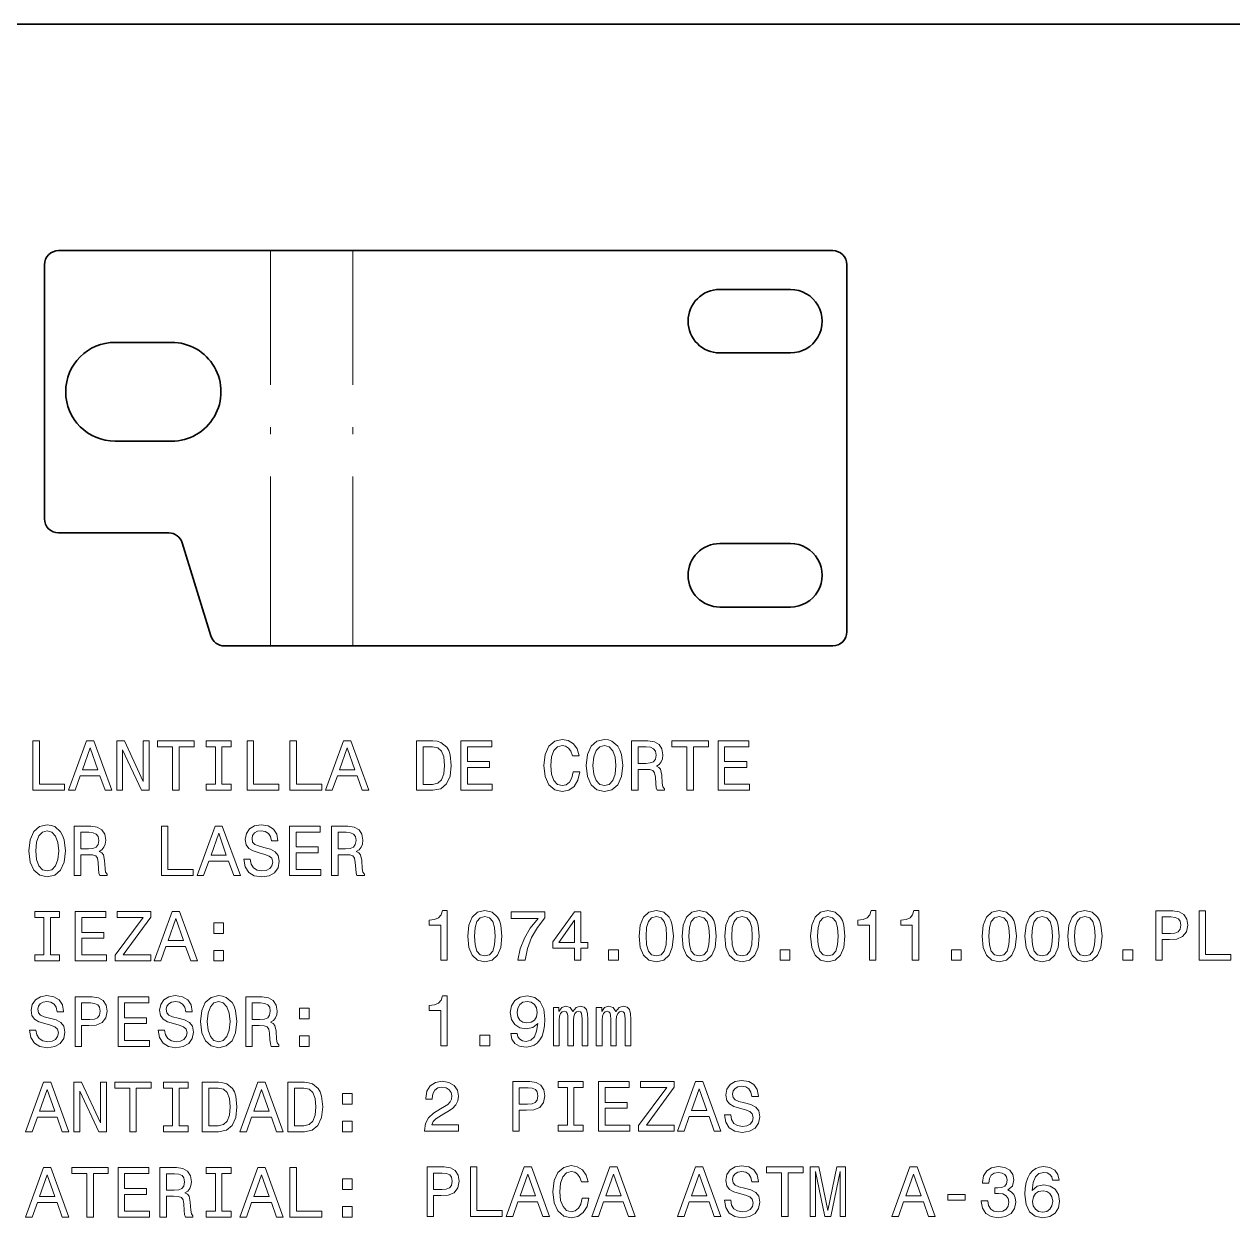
# Model space of a CAD drawing. Extents: x 15 to 1174, y 15 to 826.
# Drawn here: x 713.6 to 799.3, y 741.3 to 825.8 of the extents above; entities that cross this region are included whole.
import ezdxf

# ---------------------------------------------------------------- set-up
doc = ezdxf.new("R2010")
doc.units = 0
doc.linetypes.add('DASHDOT', pattern=[18.5, 12, -3, 0.5, -3])

msp = doc.modelspace()

# ---------------------------------------------------------------- linework, layer by layer
at = {"color": 7, "lineweight": 35}
for p, q in [((1173.969971, 825.840027), (15, 825.840027)), ((731.09137, 809.800964), (716.09137, 809.800964)), ((731.09137, 809.800964), (736.922485, 809.800964)), ((736.922485, 809.800964), (770.922485, 809.800964)), ((715.09137, 808.800964), (715.09137, 790.800964)), ((771.922485, 782.800964), (771.922485, 808.800964)), ((767.922485, 807.050964), (762.922485, 807.050964)), ((720.09137, 803.300964), (724.09137, 803.300964)), ((762.922485, 802.550964), (767.922485, 802.550964)), ((724.09137, 796.300964), (720.09137, 796.300964)), ((716.09137, 789.800964), (723.891235, 789.800964)), ((724.847046, 789.095032), (726.874146, 782.506897)), ((762.922485, 789.050964), (767.922485, 789.050964)), ((767.922485, 784.550964), (762.922485, 784.550964)), ((727.829956, 781.800964), (731.09137, 781.800964)), ((731.09137, 781.800964), (736.922485, 781.800964)), ((736.922485, 781.800964), (770.922485, 781.800964))]:
    msp.add_line(p, q, dxfattribs=at)
at = {"color": 7, "linetype": 'DASHDOT', "lineweight": 13}
for p, q in [((731.09137, 781.800964), (731.09137, 809.800964)), ((736.922485, 781.800964), (736.922485, 809.800964))]:
    msp.add_line(p, q, dxfattribs=at)
at = {"color": 7, "lineweight": 13}
for points in [[(714.260254, 771.573364), (716.509521, 771.573364), (716.509521, 771.997009), (714.724243, 771.997009), (714.724243, 775.073364), (714.260254, 775.073364)], [(716.786926, 771.573364), (717.250854, 771.573364), (717.619019, 772.602173), (719.015991, 772.602173), (719.384155, 771.573364), (719.858215, 771.573364), (718.577271, 775.07843), (718.062805, 775.07843)], [(720.206177, 771.573364), (720.624817, 771.573364), (720.624817, 774.442932), (721.966309, 771.573364), (722.50592, 771.573364), (722.50592, 775.073364), (722.082275, 775.073364), (722.082275, 772.203796), (720.75592, 775.073364), (720.206177, 775.073364)], [(724.160095, 771.573364), (724.624084, 771.573364), (724.624084, 774.649719), (725.683167, 774.649719), (725.683167, 775.073364), (723.095947, 775.073364), (723.095947, 774.649719), (724.160095, 774.649719)], [(727.196106, 771.997009), (726.550598, 771.997009), (726.550598, 771.573364), (728.305603, 771.573364), (728.305603, 771.997009), (727.660095, 771.997009), (727.660095, 774.649719), (728.305603, 774.649719), (728.305603, 775.073364), (726.550598, 775.073364), (726.550598, 774.649719), (727.196106, 774.649719)], [(729.440369, 771.573364), (731.689636, 771.573364), (731.689636, 771.997009), (729.904358, 771.997009), (729.904358, 775.073364), (729.440369, 775.073364)], [(732.476379, 771.573364), (734.725647, 771.573364), (734.725647, 771.997009), (732.940369, 771.997009), (732.940369, 775.073364), (732.476379, 775.073364)], [(735.003052, 771.573364), (735.467041, 771.573364), (735.835144, 772.602173), (737.232117, 772.602173), (737.600281, 771.573364), (738.074341, 771.573364), (736.793396, 775.07843), (736.278992, 775.07843)], [(742.603149, 775.073364), (741.438171, 775.073364), (741.438171, 771.573364), (742.603149, 771.573364), (743.152893, 771.684326), (743.561401, 772.022217), (743.813538, 772.571899), (743.904358, 773.323364), (743.823608, 774.089905), (743.722778, 774.392517), (743.581543, 774.634583), (743.173035, 774.962402), (742.905762, 775.043091)], [(744.585144, 771.573364), (746.804199, 771.573364), (746.804199, 771.997009), (745.049133, 771.997009), (745.049133, 773.182129), (746.612549, 773.182129), (746.612549, 773.600769), (745.049133, 773.600769), (745.049133, 774.649719), (746.763855, 774.649719), (746.763855, 775.073364), (744.585144, 775.073364)], [(752.533264, 772.874512), (752.432434, 772.450867), (752.265991, 772.148315), (752.033997, 771.96167), (751.761658, 771.901184), (751.433838, 771.991943), (751.176636, 772.264282), (751.005188, 772.708069), (750.949707, 773.323364), (751.005188, 773.933594), (751.171631, 774.382446), (751.428833, 774.654785), (751.761658, 774.75061), (752.003784, 774.700195), (752.21051, 774.55896), (752.371887, 774.332031), (752.482849, 774.019348), (752.961975, 774.019348), (752.810669, 774.498413), (752.548401, 774.861572), (752.190369, 775.088501), (751.761658, 775.169189), (751.227112, 775.043091), (750.818604, 774.690063), (750.556335, 774.110107), (750.465576, 773.323364), (750.556335, 772.536621), (750.818604, 771.956665), (751.227112, 771.598572), (751.761658, 771.477539), (752.230713, 771.573364), (752.608948, 771.840637), (752.876221, 772.279419), (753.017456, 772.874512)], [(753.456177, 773.323364), (753.546997, 772.536621), (753.809204, 771.956665), (754.217712, 771.598572), (754.752319, 771.477539), (755.28186, 771.598572), (755.695374, 771.956665), (755.952576, 772.536621), (756.048401, 773.323364), (755.952576, 774.105042), (755.841675, 774.422791), (755.695374, 774.685059), (755.28186, 775.043091), (755.029663, 775.133911), (754.752319, 775.169189), (754.212708, 775.043091), (753.804199, 774.690063), (753.546997, 774.110107)], [(756.663696, 771.573364), (757.13269, 771.573364), (757.13269, 773.051025), (757.611816, 773.051025), (757.964844, 773.035889), (758.186768, 772.965271), (758.3078, 772.798889), (758.358215, 772.501343), (758.383423, 772.047424), (758.413696, 771.749878), (758.474243, 771.573364), (759.003723, 771.573364), (759.003723, 771.669189), (758.887756, 771.810425), (758.847412, 772.072632), (758.812134, 772.637512), (758.726379, 773.056091), (758.610352, 773.187195), (758.428833, 773.28302), (758.630554, 773.409119), (758.77179, 773.585632), (758.862549, 773.807495), (758.892822, 774.074829), (758.822205, 774.498413), (758.620483, 774.816162), (758.287598, 775.007812), (757.83374, 775.073364), (756.663696, 775.073364)], [(760.592346, 771.573364), (761.056335, 771.573364), (761.056335, 774.649719), (762.115417, 774.649719), (762.115417, 775.073364), (759.528259, 775.073364), (759.528259, 774.649719), (760.592346, 774.649719)], [(762.80127, 771.573364), (765.020325, 771.573364), (765.020325, 771.997009), (763.265259, 771.997009), (763.265259, 773.182129), (764.828674, 773.182129), (764.828674, 773.600769), (763.265259, 773.600769), (763.265259, 774.649719), (764.97998, 774.649719), (764.97998, 775.073364), (762.80127, 775.073364)], [(717.780396, 773.030884), (718.320068, 774.574097), (718.85968, 773.030884)], [(735.996582, 773.030884), (736.536194, 774.574097), (737.075806, 773.030884)], [(742.567871, 774.654785), (742.951172, 774.579102), (743.213379, 774.347168), (743.369751, 773.933594), (743.420166, 773.323364), (743.364685, 772.733276), (743.208374, 772.319763), (742.941101, 772.072632), (742.567871, 771.991943), (741.907227, 771.991943), (741.907227, 774.654785)], [(753.940369, 773.323364), (753.99585, 773.933594), (754.162231, 774.382446), (754.419434, 774.654785), (754.752319, 774.75061), (755.080139, 774.654785), (755.337341, 774.37738), (755.503723, 773.928528), (755.56427, 773.323364), (755.503723, 772.713135), (755.337341, 772.264282), (755.080139, 771.991943), (754.752319, 771.901184), (754.419434, 771.991943), (754.162231, 772.264282), (753.99585, 772.708069)], [(757.702576, 774.644714), (758.010254, 774.614441), (758.227112, 774.518616), (758.363281, 774.342102), (758.40863, 774.064697), (758.358215, 773.772217), (758.222046, 773.595703), (757.990051, 773.504944), (757.672363, 773.479675), (757.13269, 773.479675), (757.13269, 774.644714)], [(713.987915, 767.27655), (714.078674, 766.489807), (714.340942, 765.909851), (714.749451, 765.551758), (715.283997, 765.430725), (715.813538, 765.551758), (716.227112, 765.909851), (716.484314, 766.489807), (716.580139, 767.27655), (716.484314, 768.058228), (716.373352, 768.375977), (716.227112, 768.638245), (715.813538, 768.996277), (715.561401, 769.087097), (715.283997, 769.122375), (714.744385, 768.996277), (714.335876, 768.64325), (714.078674, 768.063293)], [(717.195374, 765.52655), (717.664429, 765.52655), (717.664429, 767.004211), (718.143555, 767.004211), (718.496582, 766.989075), (718.718445, 766.918457), (718.839478, 766.752075), (718.889893, 766.454529), (718.915161, 766.00061), (718.945374, 765.703064), (719.00592, 765.52655), (719.535461, 765.52655), (719.535461, 765.622375), (719.419434, 765.763611), (719.379089, 766.025818), (719.343811, 766.590698), (719.258057, 767.009277), (719.14209, 767.140381), (718.96051, 767.236206), (719.162231, 767.362305), (719.303467, 767.538818), (719.394226, 767.760681), (719.4245, 768.028015), (719.353882, 768.451599), (719.152161, 768.769348), (718.819336, 768.960999), (718.365417, 769.02655), (717.195374, 769.02655)], [(723.368286, 765.52655), (725.617615, 765.52655), (725.617615, 765.950195), (723.832275, 765.950195), (723.832275, 769.02655), (723.368286, 769.02655)], [(725.894958, 765.52655), (726.358948, 765.52655), (726.727112, 766.555359), (728.124084, 766.555359), (728.492249, 765.52655), (728.966309, 765.52655), (727.685303, 769.031616), (727.170898, 769.031616)], [(729.667297, 766.681458), (729.208374, 766.681458), (729.309204, 766.146851), (729.561401, 765.753479), (729.949707, 765.516479), (730.474243, 765.430725), (730.993652, 765.511414), (731.382019, 765.733337), (731.629089, 766.081299), (731.71991, 766.540222), (731.644226, 766.953796), (731.432434, 767.221069), (731.089478, 767.397583), (730.630554, 767.528687), (730.237183, 767.624512), (729.97998, 767.735474), (729.83374, 767.896851), (729.78833, 768.149048), (729.83374, 768.375977), (729.964844, 768.547424), (730.166565, 768.663452), (730.44397, 768.703796), (730.726379, 768.653381), (730.948303, 768.517212), (731.094543, 768.290222), (731.165161, 767.982605), (731.624084, 767.982605), (731.624084, 767.992676), (731.543396, 768.466736), (731.306335, 768.819763), (730.933167, 769.041687), (730.428833, 769.11731), (729.974915, 769.041687), (729.621887, 768.829834), (729.394958, 768.502075), (729.31427, 768.07843), (729.379822, 767.700195), (729.571472, 767.442993), (729.874084, 767.271484), (730.287598, 767.140381), (730.696106, 767.024414), (731.003784, 766.913452), (731.190369, 766.752075), (731.25592, 766.489807), (731.195374, 766.222534), (731.039062, 766.020813), (730.802002, 765.894714), (730.494385, 765.85437), (730.151428, 765.909851), (729.889221, 766.071228), (729.722778, 766.333496)], [(732.441101, 765.52655), (734.660095, 765.52655), (734.660095, 765.950195), (732.905029, 765.950195), (732.905029, 767.135315), (734.468445, 767.135315), (734.468445, 767.553955), (732.905029, 767.553955), (732.905029, 768.602905), (734.619751, 768.602905), (734.619751, 769.02655), (732.441101, 769.02655)], [(735.41156, 765.52655), (735.880554, 765.52655), (735.880554, 767.004211), (736.35968, 767.004211), (736.712708, 766.989075), (736.93457, 766.918457), (737.055603, 766.752075), (737.106079, 766.454529), (737.131287, 766.00061), (737.16156, 765.703064), (737.222046, 765.52655), (737.751587, 765.52655), (737.751587, 765.622375), (737.63562, 765.763611), (737.595276, 766.025818), (737.559937, 766.590698), (737.474243, 767.009277), (737.358215, 767.140381), (737.176636, 767.236206), (737.378418, 767.362305), (737.519592, 767.538818), (737.610413, 767.760681), (737.640625, 768.028015), (737.570068, 768.451599), (737.368286, 768.769348), (737.035461, 768.960999), (736.581543, 769.02655), (735.41156, 769.02655)], [(714.472046, 767.27655), (714.527527, 767.88678), (714.69397, 768.335632), (714.951172, 768.607971), (715.283997, 768.703796), (715.611816, 768.607971), (715.869019, 768.330566), (716.035461, 767.881714), (716.095947, 767.27655), (716.035461, 766.666321), (715.869019, 766.217468), (715.611816, 765.945129), (715.283997, 765.85437), (714.951172, 765.945129), (714.69397, 766.217468), (714.527527, 766.661255)], [(718.234314, 768.5979), (718.541931, 768.567627), (718.758789, 768.471802), (718.894958, 768.295288), (718.940369, 768.017883), (718.889893, 767.725403), (718.753784, 767.548889), (718.52179, 767.45813), (718.204041, 767.432861), (717.664429, 767.432861), (717.664429, 768.5979)], [(726.888489, 766.98407), (727.428101, 768.527283), (727.967712, 766.98407)], [(736.450439, 768.5979), (736.758057, 768.567627), (736.974915, 768.471802), (737.111084, 768.295288), (737.156494, 768.017883), (737.106079, 767.725403), (736.96991, 767.548889), (736.737915, 767.45813), (736.420166, 767.432861), (735.880554, 767.432861), (735.880554, 768.5979)], [(715.052002, 759.90332), (714.406494, 759.90332), (714.406494, 759.479675), (716.16156, 759.479675), (716.16156, 759.90332), (715.515991, 759.90332), (715.515991, 762.55603), (716.16156, 762.55603), (716.16156, 762.979675), (714.406494, 762.979675), (714.406494, 762.55603), (715.052002, 762.55603)], [(717.260986, 759.479675), (719.47998, 759.479675), (719.47998, 759.90332), (717.724915, 759.90332), (717.724915, 761.08844), (719.28833, 761.08844), (719.28833, 761.50708), (717.724915, 761.50708), (717.724915, 762.55603), (719.439636, 762.55603), (719.439636, 762.979675), (717.260986, 762.979675)], [(720.100281, 759.479675), (722.611816, 759.479675), (722.611816, 759.90332), (720.655029, 759.90332), (722.611816, 762.581238), (722.611816, 762.979675), (720.23645, 762.979675), (720.23645, 762.55603), (722.087341, 762.55603), (720.100281, 759.883118)], [(722.858948, 759.479675), (723.322937, 759.479675), (723.691101, 760.508484), (725.088074, 760.508484), (725.456177, 759.479675), (725.930298, 759.479675), (724.649292, 762.984741), (724.134888, 762.984741)], [(743.157227, 759.52655), (743.61615, 759.52655), (743.61615, 763.051758), (743.273193, 763.051758), (743.182434, 762.744141), (743.000854, 762.537354), (742.723511, 762.416321), (742.34021, 762.375977), (742.34021, 762.017883), (743.157227, 762.017883)], [(745.068604, 761.236206), (745.144226, 760.444397), (745.381287, 759.879578), (745.759521, 759.536621), (746.283997, 759.425659), (746.803467, 759.536621), (747.181702, 759.879578), (747.413696, 760.444397), (747.494385, 761.236206), (747.413696, 762.022949), (747.317871, 762.335632), (747.181702, 762.592834), (746.803467, 762.935791), (746.283997, 763.051758), (745.759521, 762.935791), (745.381287, 762.587769), (745.144226, 762.022949)], [(748.619019, 759.52655), (749.128418, 759.52655), (749.2948, 760.358704), (749.587341, 761.135315), (750.000854, 761.856506), (750.540527, 762.532288), (750.540527, 762.950928), (748.139893, 762.950928), (748.139893, 762.491943), (750.056335, 762.491943), (749.501587, 761.811157), (749.083008, 761.100037), (748.790527, 760.343567)], [(752.633423, 759.52655), (753.087341, 759.52655), (753.087341, 760.393982), (753.586609, 760.393982), (753.586609, 760.797424), (753.087341, 760.797424), (753.087341, 762.950928), (752.628418, 762.950928), (751.095276, 760.837769), (751.095276, 760.393982), (752.633423, 760.393982)], [(757.212708, 761.236206), (757.28833, 760.444397), (757.525391, 759.879578), (757.903625, 759.536621), (758.428101, 759.425659), (758.947571, 759.536621), (759.325806, 759.879578), (759.5578, 760.444397), (759.638489, 761.236206), (759.5578, 762.022949), (759.461975, 762.335632), (759.325806, 762.592834), (758.947571, 762.935791), (758.428101, 763.051758), (757.903625, 762.935791), (757.525391, 762.587769), (757.28833, 762.022949)], [(760.248718, 761.236206), (760.324341, 760.444397), (760.561401, 759.879578), (760.939636, 759.536621), (761.464111, 759.425659), (761.983582, 759.536621), (762.361816, 759.879578), (762.593811, 760.444397), (762.6745, 761.236206), (762.593811, 762.022949), (762.497986, 762.335632), (762.361816, 762.592834), (761.983582, 762.935791), (761.464111, 763.051758), (760.939636, 762.935791), (760.561401, 762.587769), (760.324341, 762.022949)], [(763.284729, 761.236206), (763.360413, 760.444397), (763.597412, 759.879578), (763.975647, 759.536621), (764.500183, 759.425659), (765.019592, 759.536621), (765.397827, 759.879578), (765.629822, 760.444397), (765.71051, 761.236206), (765.629822, 762.022949), (765.533997, 762.335632), (765.397827, 762.592834), (765.019592, 762.935791), (764.500183, 763.051758), (763.975647, 762.935791), (763.597412, 762.587769), (763.360413, 762.022949)], [(769.356812, 761.236206), (769.432434, 760.444397), (769.669434, 759.879578), (770.047729, 759.536621), (770.572205, 759.425659), (771.091675, 759.536621), (771.46991, 759.879578), (771.701904, 760.444397), (771.782593, 761.236206), (771.701904, 762.022949), (771.606079, 762.335632), (771.46991, 762.592834), (771.091675, 762.935791), (770.572205, 763.051758), (770.047729, 762.935791), (769.669434, 762.587769), (769.432434, 762.022949)], [(773.517456, 759.52655), (773.976379, 759.52655), (773.976379, 763.051758), (773.633423, 763.051758), (773.542664, 762.744141), (773.361084, 762.537354), (773.08374, 762.416321), (772.700439, 762.375977), (772.700439, 762.017883), (773.517456, 762.017883)], [(776.553467, 759.52655), (777.01239, 759.52655), (777.01239, 763.051758), (776.669434, 763.051758), (776.578674, 762.744141), (776.397095, 762.537354), (776.119751, 762.416321), (775.73645, 762.375977), (775.73645, 762.017883), (776.553467, 762.017883)], [(781.500854, 761.236206), (781.576538, 760.444397), (781.813538, 759.879578), (782.191772, 759.536621), (782.716309, 759.425659), (783.235718, 759.536621), (783.614014, 759.879578), (783.845947, 760.444397), (783.926636, 761.236206), (783.845947, 762.022949), (783.750122, 762.335632), (783.614014, 762.592834), (783.235718, 762.935791), (782.716309, 763.051758), (782.191772, 762.935791), (781.813538, 762.587769), (781.576538, 762.022949)], [(784.536865, 761.236206), (784.612549, 760.444397), (784.849548, 759.879578), (785.227783, 759.536621), (785.752319, 759.425659), (786.27179, 759.536621), (786.650024, 759.879578), (786.882019, 760.444397), (786.962708, 761.236206), (786.882019, 762.022949), (786.786194, 762.335632), (786.650024, 762.592834), (786.27179, 762.935791), (785.752319, 763.051758), (785.227783, 762.935791), (784.849548, 762.587769), (784.612549, 762.022949)], [(787.572937, 761.236206), (787.64856, 760.444397), (787.88562, 759.879578), (788.263855, 759.536621), (788.78833, 759.425659), (789.3078, 759.536621), (789.686035, 759.879578), (789.91803, 760.444397), (789.998718, 761.236206), (789.91803, 762.022949), (789.822205, 762.335632), (789.686035, 762.592834), (789.3078, 762.935791), (788.78833, 763.051758), (788.263855, 762.935791), (787.88562, 762.587769), (787.64856, 762.022949)], [(793.796265, 759.52655), (794.260254, 759.52655), (794.260254, 761.004211), (794.774658, 761.004211), (795.294067, 761.029419), (795.707642, 761.205933), (795.974915, 761.548889), (796.065735, 762.017883), (795.995117, 762.451599), (795.793396, 762.769348), (795.46051, 762.960999), (795.006653, 763.02655), (793.796265, 763.02655)], [(796.87262, 759.52655), (799.121887, 759.52655), (799.121887, 759.950195), (797.336609, 759.950195), (797.336609, 763.02655), (796.87262, 763.02655)], [(723.852478, 760.937195), (724.39209, 762.480408), (724.931702, 760.937195)], [(727.080139, 761.436462), (727.776062, 761.436462), (727.776062, 762.187866), (727.080139, 762.187866)], [(745.552734, 761.236206), (745.593079, 761.846436), (745.719177, 762.285217), (745.946106, 762.542419), (746.283997, 762.633179), (746.616882, 762.542419), (746.843811, 762.285217), (746.96991, 761.846436), (747.010254, 761.236206), (746.96991, 760.620911), (746.843811, 760.18219), (746.616882, 759.924988), (746.283997, 759.839233), (745.946106, 759.924988), (745.719177, 760.18219), (745.593079, 760.620911)], [(751.51886, 760.797424), (752.633423, 762.365906), (752.633423, 760.797424)], [(757.696838, 761.236206), (757.737183, 761.846436), (757.863281, 762.285217), (758.09021, 762.542419), (758.428101, 762.633179), (758.760986, 762.542419), (758.987915, 762.285217), (759.114014, 761.846436), (759.154358, 761.236206), (759.114014, 760.620911), (758.987915, 760.18219), (758.760986, 759.924988), (758.428101, 759.839233), (758.09021, 759.924988), (757.863281, 760.18219), (757.737183, 760.620911)], [(760.732849, 761.236206), (760.773193, 761.846436), (760.899292, 762.285217), (761.126221, 762.542419), (761.464111, 762.633179), (761.796997, 762.542419), (762.023926, 762.285217), (762.150024, 761.846436), (762.190369, 761.236206), (762.150024, 760.620911), (762.023926, 760.18219), (761.796997, 759.924988), (761.464111, 759.839233), (761.126221, 759.924988), (760.899292, 760.18219), (760.773193, 760.620911)], [(763.76886, 761.236206), (763.809204, 761.846436), (763.935303, 762.285217), (764.162231, 762.542419), (764.500183, 762.633179), (764.833008, 762.542419), (765.059937, 762.285217), (765.186035, 761.846436), (765.226379, 761.236206), (765.186035, 760.620911), (765.059937, 760.18219), (764.833008, 759.924988), (764.500183, 759.839233), (764.162231, 759.924988), (763.935303, 760.18219), (763.809204, 760.620911)], [(769.840942, 761.236206), (769.881287, 761.846436), (770.007385, 762.285217), (770.234314, 762.542419), (770.572205, 762.633179), (770.905029, 762.542419), (771.132019, 762.285217), (771.258057, 761.846436), (771.298401, 761.236206), (771.258057, 760.620911), (771.132019, 760.18219), (770.905029, 759.924988), (770.572205, 759.839233), (770.234314, 759.924988), (770.007385, 760.18219), (769.881287, 760.620911)], [(781.985046, 761.236206), (782.025391, 761.846436), (782.151428, 762.285217), (782.378418, 762.542419), (782.716309, 762.633179), (783.049133, 762.542419), (783.276062, 762.285217), (783.402161, 761.846436), (783.442505, 761.236206), (783.402161, 760.620911), (783.276062, 760.18219), (783.049133, 759.924988), (782.716309, 759.839233), (782.378418, 759.924988), (782.151428, 760.18219), (782.025391, 760.620911)], [(785.021057, 761.236206), (785.061401, 761.846436), (785.1875, 762.285217), (785.414429, 762.542419), (785.752319, 762.633179), (786.085144, 762.542419), (786.312134, 762.285217), (786.438171, 761.846436), (786.478516, 761.236206), (786.438171, 760.620911), (786.312134, 760.18219), (786.085144, 759.924988), (785.752319, 759.839233), (785.414429, 759.924988), (785.1875, 760.18219), (785.061401, 760.620911)], [(788.057068, 761.236206), (788.097412, 761.846436), (788.223511, 762.285217), (788.450439, 762.542419), (788.78833, 762.633179), (789.121216, 762.542419), (789.348145, 762.285217), (789.474243, 761.846436), (789.514526, 761.236206), (789.474243, 760.620911), (789.348145, 760.18219), (789.121216, 759.924988), (788.78833, 759.839233), (788.450439, 759.924988), (788.223511, 760.18219), (788.097412, 760.620911)], [(794.880554, 762.5979), (795.183167, 762.567627), (795.405029, 762.471802), (795.536194, 762.295288), (795.581543, 762.017883), (795.531128, 761.725403), (795.394958, 761.548889), (795.162964, 761.45813), (794.845215, 761.432861), (794.260254, 761.432861), (794.260254, 762.5979)], [(727.080139, 759.479675), (727.776062, 759.479675), (727.776062, 760.23114), (727.080139, 760.23114)], [(755.044128, 759.52655), (755.740051, 759.52655), (755.740051, 760.278015), (755.044128, 760.278015)], [(767.188171, 759.52655), (767.884155, 759.52655), (767.884155, 760.278015), (767.188171, 760.278015)], [(779.332275, 759.52655), (780.028259, 759.52655), (780.028259, 760.278015), (779.332275, 760.278015)], [(791.476379, 759.52655), (792.172363, 759.52655), (792.172363, 760.278015), (791.476379, 760.278015)], [(714.487183, 754.587769), (714.028259, 754.587769), (714.129089, 754.053162), (714.381287, 753.65979), (714.769592, 753.422791), (715.294128, 753.337036), (715.813538, 753.417725), (716.201904, 753.639648), (716.448975, 753.98761), (716.539795, 754.446533), (716.464111, 754.860107), (716.252319, 755.12738), (715.909363, 755.303894), (715.450439, 755.434998), (715.057068, 755.530823), (714.799866, 755.641785), (714.653625, 755.803162), (714.608215, 756.055359), (714.653625, 756.282288), (714.784729, 756.453735), (714.98645, 756.569763), (715.263855, 756.610107), (715.546265, 756.559692), (715.768188, 756.423523), (715.914429, 756.196533), (715.985046, 755.888916), (716.44397, 755.888916), (716.44397, 755.898987), (716.363281, 756.373047), (716.126221, 756.726074), (715.753052, 756.947998), (715.248718, 757.023621), (714.7948, 756.947998), (714.441772, 756.736206), (714.214844, 756.408386), (714.134155, 755.984741), (714.199707, 755.606506), (714.391357, 755.349304), (714.69397, 755.177795), (715.107483, 755.046692), (715.515991, 754.930725), (715.823669, 754.819763), (716.010254, 754.658386), (716.075806, 754.396118), (716.015259, 754.128845), (715.858948, 753.927124), (715.621887, 753.801025), (715.31427, 753.760681), (714.971313, 753.816162), (714.709106, 753.977539), (714.542664, 754.239807)], [(717.25592, 753.432861), (717.71991, 753.432861), (717.71991, 754.910522), (718.234314, 754.910522), (718.753784, 754.93573), (719.167297, 755.112244), (719.43457, 755.4552), (719.525391, 755.924194), (719.454773, 756.35791), (719.253052, 756.675659), (718.920166, 756.86731), (718.466309, 756.932861), (717.25592, 756.932861)], [(720.296997, 753.432861), (722.515991, 753.432861), (722.515991, 753.856506), (720.760986, 753.856506), (720.760986, 755.041626), (722.324341, 755.041626), (722.324341, 755.460266), (720.760986, 755.460266), (720.760986, 756.509216), (722.475647, 756.509216), (722.475647, 756.932861), (720.296997, 756.932861)], [(723.595276, 754.587769), (723.136292, 754.587769), (723.237183, 754.053162), (723.489319, 753.65979), (723.877686, 753.422791), (724.402161, 753.337036), (724.921631, 753.417725), (725.309937, 753.639648), (725.557068, 753.98761), (725.647827, 754.446533), (725.572205, 754.860107), (725.360413, 755.12738), (725.017456, 755.303894), (724.558533, 755.434998), (724.165161, 755.530823), (723.907959, 755.641785), (723.761658, 755.803162), (723.716309, 756.055359), (723.761658, 756.282288), (723.892822, 756.453735), (724.094543, 756.569763), (724.371887, 756.610107), (724.654358, 756.559692), (724.876221, 756.423523), (725.022461, 756.196533), (725.093079, 755.888916), (725.552002, 755.888916), (725.552002, 755.898987), (725.471313, 756.373047), (725.234314, 756.726074), (724.861084, 756.947998), (724.356812, 757.023621), (723.902893, 756.947998), (723.549866, 756.736206), (723.322937, 756.408386), (723.242249, 755.984741), (723.3078, 755.606506), (723.499451, 755.349304), (723.802002, 755.177795), (724.215576, 755.046692), (724.624084, 754.930725), (724.931702, 754.819763), (725.118286, 754.658386), (725.183899, 754.396118), (725.123352, 754.128845), (724.967041, 753.927124), (724.72998, 753.801025), (724.422363, 753.760681), (724.079407, 753.816162), (723.817139, 753.977539), (723.650757, 754.239807)], [(726.132019, 755.182861), (726.222778, 754.396118), (726.485046, 753.816162), (726.893555, 753.458069), (727.428101, 753.337036), (727.957642, 753.458069), (728.371216, 753.816162), (728.628418, 754.396118), (728.724243, 755.182861), (728.628418, 755.964539), (728.517456, 756.282288), (728.371216, 756.544556), (727.957642, 756.902588), (727.705505, 756.993408), (727.428101, 757.028687), (726.888489, 756.902588), (726.47998, 756.549561), (726.222778, 755.969604)], [(729.339478, 753.432861), (729.808533, 753.432861), (729.808533, 754.910522), (730.287598, 754.910522), (730.640625, 754.895386), (730.862549, 754.824768), (730.983582, 754.658386), (731.033997, 754.36084), (731.059204, 753.906921), (731.089478, 753.609375), (731.150024, 753.432861), (731.679565, 753.432861), (731.679565, 753.528687), (731.563538, 753.669922), (731.523193, 753.932129), (731.487915, 754.497009), (731.402161, 754.915588), (731.286194, 755.046692), (731.104614, 755.142517), (731.306335, 755.268616), (731.447571, 755.445129), (731.53833, 755.666992), (731.568604, 755.934326), (731.497986, 756.35791), (731.296265, 756.675659), (730.963379, 756.86731), (730.509521, 756.932861), (729.339478, 756.932861)], [(743.157227, 753.479675), (743.61615, 753.479675), (743.61615, 757.004883), (743.273193, 757.004883), (743.182434, 756.697266), (743.000854, 756.490479), (742.723511, 756.369446), (742.34021, 756.329102), (742.34021, 755.971008), (743.157227, 755.971008)], [(748.10968, 754.347107), (748.185303, 753.948669), (748.402161, 753.641052), (748.745117, 753.449402), (749.198975, 753.378784), (749.496582, 753.414124), (749.763855, 753.504883), (749.990784, 753.661255), (750.182434, 753.883118), (750.33374, 754.160522), (750.444702, 754.503479), (750.510254, 754.896851), (750.535461, 755.350708), (750.449707, 756.061829), (750.202576, 756.581238), (749.809204, 756.893921), (749.269592, 757.004883), (748.775391, 756.914124), (748.402161, 756.672058), (748.160095, 756.298828), (748.079407, 755.829834), (748.160095, 755.345642), (748.397156, 754.977539), (748.750183, 754.745544), (749.198975, 754.669861), (749.673035, 754.765686), (750.031128, 755.058228), (749.950439, 754.498413), (749.789062, 754.099976), (749.541931, 753.862976), (749.204041, 753.787292), (748.941772, 753.822632), (748.750183, 753.933594), (748.624084, 754.110107), (748.573669, 754.347107)], [(718.34021, 756.504211), (718.642822, 756.473938), (718.864685, 756.378113), (718.99585, 756.201599), (719.041199, 755.924194), (718.990784, 755.631714), (718.854614, 755.4552), (718.62262, 755.364441), (718.304932, 755.339172), (717.71991, 755.339172), (717.71991, 756.504211)], [(726.61615, 755.182861), (726.671631, 755.793091), (726.838074, 756.241943), (727.095276, 756.514282), (727.428101, 756.610107), (727.75592, 756.514282), (728.013123, 756.236877), (728.179565, 755.788025), (728.240051, 755.182861), (728.179565, 754.572632), (728.013123, 754.123779), (727.75592, 753.85144), (727.428101, 753.760681), (727.095276, 753.85144), (726.838074, 754.123779), (726.671631, 754.567566)], [(730.378418, 756.504211), (730.686035, 756.473938), (730.902893, 756.378113), (731.039062, 756.201599), (731.084473, 755.924194), (731.033997, 755.631714), (730.897827, 755.4552), (730.665833, 755.364441), (730.348145, 755.339172), (729.808533, 755.339172), (729.808533, 756.504211)], [(733.152161, 755.389648), (733.848145, 755.389648), (733.848145, 756.141052), (733.152161, 756.141052)], [(748.568604, 755.834839), (748.619019, 756.147522), (748.760254, 756.394653), (748.982117, 756.551025), (749.269592, 756.606506), (749.567139, 756.551025), (749.794128, 756.394653), (749.935303, 756.152588), (749.990784, 755.839905), (749.935303, 755.522156), (749.794128, 755.285156), (749.562134, 755.138916), (749.254456, 755.08844), (748.977112, 755.138916), (748.760254, 755.285156), (748.619019, 755.517151)], [(751.13562, 753.479675), (751.544128, 753.479675), (751.544128, 755.290222), (751.569336, 755.5625), (751.644958, 755.759216), (751.760986, 755.875183), (751.912231, 755.920593), (752.033325, 755.880249), (752.114014, 755.779358), (752.154358, 755.60791), (752.169434, 755.380981), (752.169434, 753.479675), (752.552734, 753.479675), (752.552734, 755.290222), (752.577942, 755.557495), (752.653625, 755.75415), (752.774658, 755.875183), (752.925964, 755.920593), (753.046997, 755.880249), (753.127686, 755.779358), (753.178101, 755.380981), (753.178101, 753.479675), (753.586609, 753.479675), (753.586609, 755.350708), (753.561401, 755.739014), (753.480713, 756.036621), (753.319336, 756.21814), (753.057068, 756.283691), (752.749451, 756.182861), (752.51239, 755.89032), (752.325806, 756.177795), (752.013123, 756.283691), (751.725647, 756.182861), (751.528992, 755.900452), (751.528992, 756.187866), (751.13562, 756.187866)], [(754.171631, 753.479675), (754.580139, 753.479675), (754.580139, 755.290222), (754.605347, 755.5625), (754.680969, 755.759216), (754.796997, 755.875183), (754.948303, 755.920593), (755.069336, 755.880249), (755.150024, 755.779358), (755.190369, 755.60791), (755.205505, 755.380981), (755.205505, 753.479675), (755.588745, 753.479675), (755.588745, 755.290222), (755.614014, 755.557495), (755.689636, 755.75415), (755.810669, 755.875183), (755.961975, 755.920593), (756.083008, 755.880249), (756.163696, 755.779358), (756.214111, 755.380981), (756.214111, 753.479675), (756.62262, 753.479675), (756.62262, 755.350708), (756.597412, 755.739014), (756.516724, 756.036621), (756.355347, 756.21814), (756.093079, 756.283691), (755.785461, 756.182861), (755.548401, 755.89032), (755.361816, 756.177795), (755.049133, 756.283691), (754.761658, 756.182861), (754.565002, 755.900452), (754.565002, 756.187866), (754.171631, 756.187866)], [(745.936035, 753.479675), (746.632019, 753.479675), (746.632019, 754.23114), (745.936035, 754.23114)], [(733.152161, 753.432861), (733.848145, 753.432861), (733.848145, 754.184326), (733.152161, 754.184326)], [(713.750854, 747.386047), (714.214844, 747.386047), (714.583008, 748.414856), (715.97998, 748.414856), (716.348145, 747.386047), (716.822205, 747.386047), (715.541199, 750.891113), (715.026794, 750.891113)], [(717.170166, 747.386047), (717.588745, 747.386047), (717.588745, 750.255615), (718.930298, 747.386047), (719.46991, 747.386047), (719.46991, 750.886047), (719.046265, 750.886047), (719.046265, 748.016479), (717.71991, 750.886047), (717.170166, 750.886047)], [(721.124084, 747.386047), (721.588074, 747.386047), (721.588074, 750.462402), (722.647156, 750.462402), (722.647156, 750.886047), (720.059937, 750.886047), (720.059937, 750.462402), (721.124084, 750.462402)], [(724.160095, 747.809692), (723.514587, 747.809692), (723.514587, 747.386047), (725.269592, 747.386047), (725.269592, 747.809692), (724.624084, 747.809692), (724.624084, 750.462402), (725.269592, 750.462402), (725.269592, 750.886047), (723.514587, 750.886047), (723.514587, 750.462402), (724.160095, 750.462402)], [(727.423096, 750.886047), (726.258057, 750.886047), (726.258057, 747.386047), (727.423096, 747.386047), (727.972778, 747.497009), (728.381287, 747.8349), (728.633423, 748.384583), (728.724243, 749.136047), (728.643555, 749.902588), (728.542664, 750.2052), (728.401428, 750.447266), (727.99292, 750.775085), (727.725647, 750.855774)], [(728.930969, 747.386047), (729.394958, 747.386047), (729.763123, 748.414856), (731.160095, 748.414856), (731.528259, 747.386047), (732.002319, 747.386047), (730.721313, 750.891113), (730.206909, 750.891113)], [(733.495117, 750.886047), (732.330139, 750.886047), (732.330139, 747.386047), (733.495117, 747.386047), (734.0448, 747.497009), (734.453308, 747.8349), (734.705505, 748.384583), (734.796265, 749.136047), (734.715576, 749.902588), (734.614685, 750.2052), (734.473511, 750.447266), (734.065002, 750.775085), (733.797729, 750.855774)], [(742.017456, 747.432861), (744.423035, 747.432861), (744.423035, 747.866577), (742.52179, 747.866577), (742.627686, 748.103638), (742.809204, 748.300293), (743.369019, 748.658386), (743.666565, 748.809692), (743.999451, 749.02655), (744.23645, 749.278687), (744.37262, 749.576233), (744.423035, 749.914124), (744.337341, 750.337769), (744.100281, 750.670593), (743.737183, 750.882446), (743.268188, 750.958069), (742.783997, 750.872314), (742.415833, 750.635315), (742.178833, 750.25708), (742.098145, 749.757812), (742.098145, 749.687195), (742.557068, 749.687195), (742.557068, 749.727539), (742.602478, 750.070496), (742.738647, 750.322632), (742.955505, 750.484009), (743.24292, 750.53949), (743.535461, 750.489075), (743.752319, 750.362976), (743.893555, 750.166321), (743.94397, 749.919189), (743.90863, 749.687195), (743.812805, 749.490479), (743.651428, 749.319031), (743.429565, 749.167725), (743.132019, 749.006348), (742.637756, 748.693665), (742.289795, 748.36084), (742.083008, 747.957336), (742.017456, 747.447998)], [(748.25592, 747.432861), (748.71991, 747.432861), (748.71991, 748.910522), (749.234314, 748.910522), (749.753784, 748.93573), (750.167297, 749.112244), (750.43457, 749.4552), (750.525391, 749.924194), (750.454773, 750.35791), (750.253052, 750.675659), (749.920166, 750.86731), (749.466309, 750.932861), (748.25592, 750.932861)], [(752.124084, 747.856506), (751.478516, 747.856506), (751.478516, 747.432861), (753.233582, 747.432861), (753.233582, 747.856506), (752.588074, 747.856506), (752.588074, 750.509216), (753.233582, 750.509216), (753.233582, 750.932861), (751.478516, 750.932861), (751.478516, 750.509216), (752.124084, 750.509216)], [(754.333008, 747.432861), (756.552002, 747.432861), (756.552002, 747.856506), (754.796997, 747.856506), (754.796997, 749.041626), (756.360413, 749.041626), (756.360413, 749.460266), (754.796997, 749.460266), (754.796997, 750.509216), (756.511658, 750.509216), (756.511658, 750.932861), (754.333008, 750.932861)], [(757.172363, 747.432861), (759.683899, 747.432861), (759.683899, 747.856506), (757.727112, 747.856506), (759.683899, 750.534424), (759.683899, 750.932861), (757.308533, 750.932861), (757.308533, 750.509216), (759.159363, 750.509216), (757.172363, 747.836304)], [(759.930969, 747.432861), (760.394958, 747.432861), (760.763123, 748.46167), (762.160095, 748.46167), (762.528259, 747.432861), (763.002319, 747.432861), (761.721313, 750.937927), (761.206909, 750.937927)], [(763.703308, 748.587769), (763.244385, 748.587769), (763.345276, 748.053162), (763.597412, 747.65979), (763.985718, 747.422791), (764.510254, 747.337036), (765.029663, 747.417725), (765.41803, 747.639648), (765.665161, 747.98761), (765.75592, 748.446533), (765.680298, 748.860107), (765.468445, 749.12738), (765.125488, 749.303894), (764.666565, 749.434998), (764.273193, 749.530823), (764.015991, 749.641785), (763.869751, 749.803162), (763.824341, 750.055359), (763.869751, 750.282288), (764.000854, 750.453735), (764.202576, 750.569763), (764.47998, 750.610107), (764.76239, 750.559692), (764.984314, 750.423523), (765.130554, 750.196533), (765.201172, 749.888916), (765.660095, 749.888916), (765.660095, 749.898987), (765.579407, 750.373047), (765.342346, 750.726074), (764.969177, 750.947998), (764.464844, 751.023621), (764.010986, 750.947998), (763.657959, 750.736206), (763.430969, 750.408386), (763.350281, 749.984741), (763.415833, 749.606506), (763.607483, 749.349304), (763.910095, 749.177795), (764.323669, 749.046692), (764.732117, 748.930725), (765.039795, 748.819763), (765.226379, 748.658386), (765.291931, 748.396118), (765.231445, 748.128845), (765.075073, 747.927124), (764.838074, 747.801025), (764.530396, 747.760681), (764.1875, 747.816162), (763.925232, 747.977539), (763.758789, 748.239807)], [(714.744385, 748.843567), (715.283997, 750.38678), (715.823669, 748.843567)], [(727.387756, 750.467468), (727.771057, 750.391785), (728.033325, 750.159851), (728.189636, 749.746277), (728.240051, 749.136047), (728.18457, 748.545959), (728.028259, 748.132446), (727.760986, 747.885315), (727.387756, 747.804626), (726.727112, 747.804626), (726.727112, 750.467468)], [(729.9245, 748.843567), (730.464111, 750.38678), (731.003784, 748.843567)], [(733.459839, 750.467468), (733.843079, 750.391785), (734.105347, 750.159851), (734.261658, 749.746277), (734.312134, 749.136047), (734.256653, 748.545959), (734.100281, 748.132446), (733.833008, 747.885315), (733.459839, 747.804626), (732.799133, 747.804626), (732.799133, 750.467468)], [(736.188171, 749.342834), (736.884155, 749.342834), (736.884155, 750.094238), (736.188171, 750.094238)], [(749.34021, 750.504211), (749.642822, 750.473938), (749.864685, 750.378113), (749.99585, 750.201599), (750.041199, 749.924194), (749.990784, 749.631714), (749.854614, 749.4552), (749.62262, 749.364441), (749.304932, 749.339172), (748.71991, 749.339172), (748.71991, 750.504211)], [(760.9245, 748.890381), (761.464111, 750.433594), (762.003784, 748.890381)], [(736.188171, 747.386047), (736.884155, 747.386047), (736.884155, 748.137512), (736.188171, 748.137512)], [(713.750854, 741.339233), (714.214844, 741.339233), (714.583008, 742.368042), (715.97998, 742.368042), (716.348145, 741.339233), (716.822205, 741.339233), (715.541199, 744.844299), (715.026794, 744.844299)], [(718.088074, 741.339233), (718.552002, 741.339233), (718.552002, 744.415588), (719.611084, 744.415588), (719.611084, 744.839233), (717.023926, 744.839233), (717.023926, 744.415588), (718.088074, 744.415588)], [(720.296997, 741.339233), (722.515991, 741.339233), (722.515991, 741.762878), (720.760986, 741.762878), (720.760986, 742.947998), (722.324341, 742.947998), (722.324341, 743.366638), (720.760986, 743.366638), (720.760986, 744.415588), (722.475647, 744.415588), (722.475647, 744.839233), (720.296997, 744.839233)], [(723.267456, 741.339233), (723.73645, 741.339233), (723.73645, 742.816895), (724.215576, 742.816895), (724.568604, 742.801758), (724.790527, 742.73114), (724.91156, 742.564758), (724.961975, 742.267212), (724.987183, 741.813293), (725.017456, 741.515747), (725.077942, 741.339233), (725.607483, 741.339233), (725.607483, 741.435059), (725.491516, 741.576294), (725.451172, 741.838501), (725.415833, 742.403381), (725.330139, 742.82196), (725.214111, 742.953064), (725.032593, 743.048889), (725.234314, 743.174988), (725.375488, 743.351501), (725.466309, 743.573364), (725.496582, 743.840698), (725.425964, 744.264282), (725.224243, 744.582031), (724.891357, 744.773682), (724.4375, 744.839233), (723.267456, 744.839233)], [(727.196106, 741.762878), (726.550598, 741.762878), (726.550598, 741.339233), (728.305603, 741.339233), (728.305603, 741.762878), (727.660095, 741.762878), (727.660095, 744.415588), (728.305603, 744.415588), (728.305603, 744.839233), (726.550598, 744.839233), (726.550598, 744.415588), (727.196106, 744.415588)], [(728.930969, 741.339233), (729.394958, 741.339233), (729.763123, 742.368042), (731.160095, 742.368042), (731.528259, 741.339233), (732.002319, 741.339233), (730.721313, 744.844299), (730.206909, 744.844299)], [(732.476379, 741.339233), (734.725647, 741.339233), (734.725647, 741.762878), (732.940369, 741.762878), (732.940369, 744.839233), (732.476379, 744.839233)], [(742.183899, 741.386047), (742.647827, 741.386047), (742.647827, 742.863708), (743.162231, 742.863708), (743.681702, 742.888916), (744.095276, 743.06543), (744.362549, 743.408386), (744.453308, 743.87738), (744.38269, 744.311096), (744.180969, 744.628845), (743.848145, 744.820496), (743.394226, 744.886047), (742.183899, 744.886047)], [(745.260254, 741.386047), (747.509521, 741.386047), (747.509521, 741.809692), (745.724243, 741.809692), (745.724243, 744.886047), (745.260254, 744.886047)], [(747.786926, 741.386047), (748.250854, 741.386047), (748.619019, 742.414856), (750.015991, 742.414856), (750.384155, 741.386047), (750.858215, 741.386047), (749.577271, 744.891113), (749.062805, 744.891113)], [(753.173035, 742.687195), (753.072205, 742.26355), (752.905762, 741.960999), (752.673767, 741.774353), (752.401428, 741.713867), (752.073669, 741.804626), (751.816406, 742.076965), (751.644958, 742.520752), (751.589478, 743.136047), (751.644958, 743.746277), (751.811401, 744.195129), (752.068604, 744.467468), (752.401428, 744.563293), (752.643555, 744.512878), (752.850281, 744.371643), (753.011658, 744.144714), (753.12262, 743.832031), (753.601746, 743.832031), (753.450439, 744.311096), (753.188171, 744.674255), (752.830139, 744.901184), (752.401428, 744.981873), (751.866882, 744.855774), (751.458374, 744.502747), (751.196106, 743.922791), (751.105347, 743.136047), (751.196106, 742.349304), (751.458374, 741.769348), (751.866882, 741.411255), (752.401428, 741.290222), (752.870483, 741.386047), (753.248718, 741.65332), (753.515991, 742.092102), (753.657227, 742.687195)], [(753.858948, 741.386047), (754.322937, 741.386047), (754.691101, 742.414856), (756.088074, 742.414856), (756.456177, 741.386047), (756.930298, 741.386047), (755.649292, 744.891113), (755.134888, 744.891113)], [(759.930969, 741.386047), (760.394958, 741.386047), (760.763123, 742.414856), (762.160095, 742.414856), (762.528259, 741.386047), (763.002319, 741.386047), (761.721313, 744.891113), (761.206909, 744.891113)], [(763.703308, 742.540955), (763.244385, 742.540955), (763.345276, 742.006348), (763.597412, 741.612976), (763.985718, 741.375977), (764.510254, 741.290222), (765.029663, 741.370911), (765.41803, 741.592834), (765.665161, 741.940796), (765.75592, 742.399719), (765.680298, 742.813293), (765.468445, 743.080566), (765.125488, 743.25708), (764.666565, 743.388184), (764.273193, 743.484009), (764.015991, 743.594971), (763.869751, 743.756348), (763.824341, 744.008545), (763.869751, 744.235474), (764.000854, 744.406921), (764.202576, 744.522949), (764.47998, 744.563293), (764.76239, 744.512878), (764.984314, 744.376709), (765.130554, 744.149719), (765.201172, 743.842102), (765.660095, 743.842102), (765.660095, 743.852173), (765.579407, 744.326233), (765.342346, 744.67926), (764.969177, 744.901184), (764.464844, 744.976807), (764.010986, 744.901184), (763.657959, 744.689331), (763.430969, 744.361572), (763.350281, 743.937927), (763.415833, 743.559692), (763.607483, 743.30249), (763.910095, 743.130981), (764.323669, 742.999878), (764.732117, 742.883911), (765.039795, 742.772949), (765.226379, 742.611572), (765.291931, 742.349304), (765.231445, 742.082031), (765.075073, 741.88031), (764.838074, 741.754211), (764.530396, 741.713867), (764.1875, 741.769348), (763.925232, 741.930725), (763.758789, 742.192993)], [(767.304199, 741.386047), (767.768188, 741.386047), (767.768188, 744.462402), (768.827271, 744.462402), (768.827271, 744.886047), (766.240051, 744.886047), (766.240051, 744.462402), (767.304199, 744.462402)], [(769.311401, 741.386047), (769.699707, 741.386047), (769.699707, 744.563293), (770.355347, 741.386047), (770.789062, 741.386047), (771.439636, 744.563293), (771.439636, 741.386047), (771.833008, 741.386047), (771.833008, 744.886047), (771.217712, 744.886047), (770.572205, 741.799622), (769.931702, 744.886047), (769.311401, 744.886047)], [(775.111084, 741.386047), (775.575073, 741.386047), (775.943237, 742.414856), (777.34021, 742.414856), (777.708374, 741.386047), (778.182434, 741.386047), (776.901428, 744.891113), (776.387024, 744.891113)], [(781.445374, 742.485474), (781.445374, 742.450195), (781.526062, 741.966003), (781.763123, 741.602905), (782.136292, 741.370911), (782.630554, 741.285156), (783.155029, 741.370911), (783.548401, 741.592834), (783.800598, 741.945862), (783.891357, 742.399719), (783.851013, 742.697266), (783.740051, 742.939331), (783.558533, 743.125977), (783.316406, 743.262146), (783.644226, 743.534485), (783.760254, 743.968201), (783.68457, 744.361572), (783.467712, 744.659119), (783.114685, 744.845703), (782.630554, 744.911255), (782.176636, 744.830566), (781.828674, 744.608643), (781.601746, 744.255615), (781.526062, 743.786621), (781.526062, 743.751343), (781.974915, 743.751343), (782.015259, 744.074097), (782.146423, 744.306091), (782.358215, 744.447266), (782.655762, 744.497742), (782.91803, 744.457397), (783.10968, 744.35144), (783.225647, 744.179993), (783.271057, 743.947998), (783.225647, 743.700867), (783.104614, 743.534485), (782.892822, 743.433594), (782.605347, 743.40332), (782.40863, 743.408386), (782.40863, 743.009949), (782.655762, 743.020081), (782.973511, 742.97467), (783.21051, 742.853638), (783.351746, 742.656921), (783.402161, 742.399719), (783.34668, 742.107239), (783.200439, 741.890381), (782.968445, 741.754211), (782.660828, 741.708801), (782.343079, 741.759216), (782.111084, 741.910522), (781.964844, 742.152588), (781.909363, 742.485474)], [(786.962708, 743.942993), (786.866882, 744.35144), (786.644958, 744.654053), (786.302002, 744.845703), (785.858215, 744.911255), (785.560669, 744.875977), (785.303467, 744.780151), (785.076538, 744.623779), (784.884888, 744.401917), (784.733582, 744.124512), (784.62262, 743.786621), (784.552002, 743.388184), (784.53186, 742.939331), (784.612549, 742.223206), (784.85968, 741.703796), (785.258057, 741.391113), (785.802734, 741.285156), (786.291931, 741.375977), (786.665161, 741.612976), (786.907227, 741.986206), (786.99292, 742.460266), (786.907227, 742.939331), (786.675232, 743.307495), (786.317139, 743.53949), (785.873352, 743.620178), (785.394226, 743.519348), (785.036194, 743.231873), (785.111816, 743.786621), (785.273193, 744.185059), (785.520325, 744.422058), (785.863281, 744.502747), (786.115417, 744.462402), (786.307068, 744.356506), (786.433167, 744.179993), (786.498718, 743.942993)], [(714.744385, 742.796753), (715.283997, 744.339966), (715.823669, 742.796753)], [(724.306335, 744.410583), (724.614014, 744.38031), (724.830872, 744.284485), (724.967041, 744.107971), (725.01239, 743.830566), (724.961975, 743.538086), (724.825806, 743.361572), (724.593811, 743.270813), (724.276062, 743.245544), (723.73645, 743.245544), (723.73645, 744.410583)], [(729.9245, 742.796753), (730.464111, 744.339966), (731.003784, 742.796753)], [(736.188171, 743.296021), (736.884155, 743.296021), (736.884155, 744.047424), (736.188171, 744.047424)], [(743.268188, 744.457397), (743.57074, 744.427124), (743.792664, 744.331299), (743.923767, 744.154785), (743.969177, 743.87738), (743.918762, 743.5849), (743.782593, 743.408386), (743.550598, 743.317627), (743.232849, 743.292358), (742.647827, 743.292358), (742.647827, 744.457397)], [(748.780396, 742.843567), (749.320068, 744.38678), (749.85968, 742.843567)], [(754.852478, 742.843567), (755.39209, 744.38678), (755.931702, 742.843567)], [(760.9245, 742.843567), (761.464111, 744.38678), (762.003784, 742.843567)], [(776.104614, 742.843567), (776.644226, 744.38678), (777.183838, 742.843567)], [(786.503723, 742.4552), (786.448303, 742.137512), (786.307068, 741.895386), (786.080139, 741.734009), (785.797729, 741.683594), (785.500122, 741.734009), (785.273193, 741.890381), (785.126953, 742.132446), (785.081543, 742.450195), (785.132019, 742.762878), (785.273193, 742.999878), (785.505188, 743.151184), (785.817871, 743.206665), (786.09021, 743.151184), (786.307068, 743.004944), (786.448303, 742.767883)], [(779.070007, 742.540955), (780.290527, 742.540955), (780.290527, 742.939331), (779.070007, 742.939331)], [(736.188171, 741.339233), (736.884155, 741.339233), (736.884155, 742.090698), (736.188171, 742.090698)]]:
    msp.add_lwpolyline(points, close=True, dxfattribs=at)
at = {"color": 7, "lineweight": 35}
for centre, radius, start, end in [((716.09137, 808.800964), 1, 90.000003, 180.000005), ((770.922485, 808.800964), 1, 0, 90.000003), ((762.922485, 804.800964), 2.25, 90.000003, 269.999997), ((767.922485, 804.800964), 2.25, 269.999997, 90.000003), ((720.09137, 799.800964), 3.5, 90.000003, 269.999997), ((724.09137, 799.800964), 3.5, 269.999997, 90.000003), ((716.09137, 790.800964), 1, 180.000005, 269.999997), ((723.891235, 788.800964), 1, 17.102729, 90.000003), ((762.922485, 786.800964), 2.25, 90.000003, 269.999997), ((767.922485, 786.800964), 2.25, 269.999997, 90.000003), ((727.829956, 782.800964), 1, 197.102734, 269.999997), ((770.922485, 782.800964), 1, 269.999997, 360)]:
    msp.add_arc(centre, radius, start, end, dxfattribs=at)

doc.saveas('drawing.dxf')
